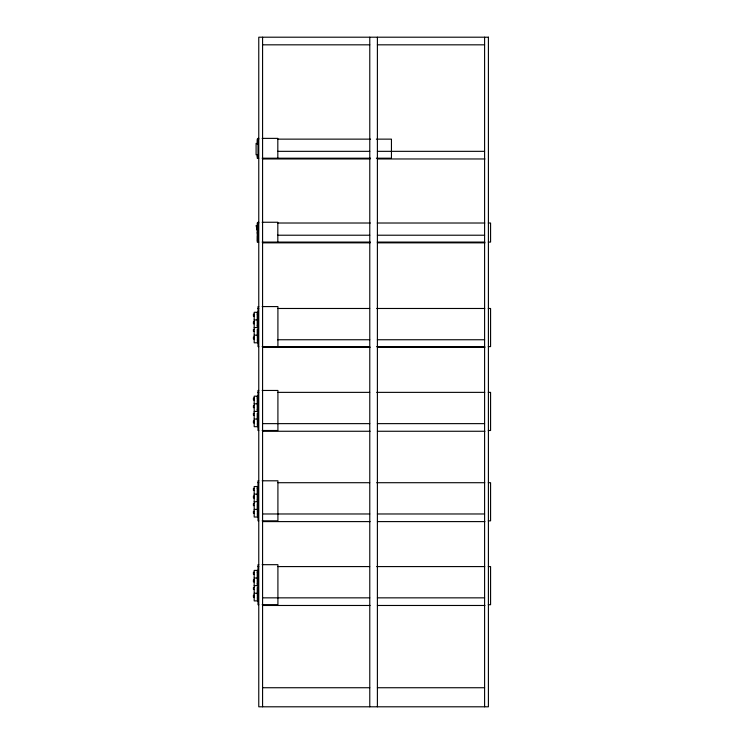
<?xml version="1.0" encoding="UTF-8"?>
<svg xmlns="http://www.w3.org/2000/svg" width="744" height="744" viewBox="0 0 744 744"><rect width="100%" height="100%" fill="white"/><g stroke="black" fill="none" stroke-linecap="round" stroke-linejoin="round"><path stroke-width="1.12" d="M262.576 44.826L369.777 44.826M377.394 44.826L484.595 44.826M258.763 138.375L258.001 138.375L258.001 158.202M262.121 138.375L277.819 138.375L277.819 158.202M258.763 139.137L257.238 139.137L257.238 144.42M277.819 139.137L370.577 139.137M376.371 139.137L391.446 139.137L391.446 158.202L376.371 158.202M257.238 141.044L258.001 141.044M258.001 143.36L256.094 143.36L256.094 154.798L258.001 154.798M277.558 151.339L369.777 151.339M377.394 151.339L484.595 151.339M257.238 156.296L258.001 156.296M258.763 158.202L257.238 158.202L257.238 154.678M262.121 158.202L370.577 158.202M262.576 158.965L370.112 158.965M377.394 158.965L484.939 158.965M258.763 222.251L258.001 222.251L258.001 242.079M262.121 222.251L277.819 222.251L277.819 242.079M258.763 223.014L257.238 223.014L257.238 224.902L258.001 224.921M277.819 223.014L370.326 223.014M377.264 223.014L484.8 223.014M488.269 223.014L490.575 223.014L490.575 242.079L488.269 242.079M258.001 225.581L256.094 225.581L257.722 232.119M257.238 227.487L258.001 227.487M257.238 229.394L258.001 229.394M257.238 232.547L258.001 232.547M257.238 233.207L258.001 233.207M277.558 235.216L369.777 235.216M377.394 235.216L484.595 235.216M257.238 237.02L258.001 237.02M257.238 238.926L258.001 238.926M257.238 240.173L258.001 240.173M258.763 242.079L257.238 242.079L257.238 225.581M262.121 242.079L370.326 242.079M377.264 242.079L484.8 242.079M262.576 242.842L370.112 242.842M377.394 242.842L484.939 242.842M258.763 306.575L258.001 306.575L258.001 346.611L258.763 346.611M262.139 306.575L277.912 306.575L277.912 346.611M258.001 308.481L258.763 308.481M277.912 308.481L369.712 308.481M376.687 308.481L484.772 308.481M488.259 308.481L490.575 308.481L490.575 346.611L488.259 346.611M258.001 312.294L254.188 312.294L254.188 342.798L258.001 342.798M254.188 314.201L253.425 314.201L253.425 316.107L254.188 316.107M257.238 314.201L258.001 314.201M254.188 319.92L258.001 319.92M254.188 321.827L253.425 321.827L253.425 323.733L254.188 323.733M257.238 325.639L258.001 325.639M254.188 327.546L258.001 327.546M254.188 329.453L253.425 329.453L253.425 331.359L254.188 331.359M258.001 329.453L257.238 329.453L257.238 335.172M254.188 335.172L258.001 335.172M258.335 335.888L257.387 335.888L257.387 341.942L258.001 341.942M257.387 336.093L258.001 336.093M254.188 337.079L253.425 337.079L253.425 338.985L254.188 338.985M257.387 337.097L258.001 337.097M257.387 339.524L258.001 339.524M277.558 339.748L369.777 339.748M377.394 339.748L484.595 339.748M257.387 340.733L258.001 340.733M262.139 346.611L369.712 346.611M376.687 346.611L484.772 346.611M262.576 347.374L370.112 347.374M377.394 347.374L484.939 347.374M258.763 390.461L258.001 390.461L258.001 430.497L258.763 430.497M262.139 390.461L277.912 390.461L277.912 430.497L262.139 430.497M258.001 392.367L258.763 392.367M277.912 392.367L369.712 392.367M376.687 392.367L484.772 392.367M488.259 392.367L490.575 392.367L490.575 430.497L488.259 430.497M258.001 396.18L254.188 396.18L254.188 426.684L258.001 426.684M254.188 398.087L253.425 398.087L253.425 399.993L254.188 399.993M257.238 398.087L258.001 398.087M254.188 403.806L258.001 403.806M254.188 405.713L253.425 405.713L253.425 407.619L254.188 407.619M257.238 409.526L258.001 409.526M254.188 411.432L258.001 411.432M254.188 413.339L253.425 413.339L253.425 415.245L254.188 415.245M258.001 413.339L257.238 413.339L257.238 419.058M254.188 419.058L258.001 419.058M257.387 419.979L258.001 419.979M254.188 420.964L253.425 420.964L253.425 422.871L254.188 422.871M257.387 420.983L258.001 420.983M257.387 423.401L258.001 423.401M262.576 423.634L369.777 423.634M377.394 423.634L484.595 423.634M257.387 424.619L258.001 424.619M258.001 425.828L257.387 425.828L257.387 419.774L258.335 420.025M262.576 431.26L370.112 431.26M377.394 431.26L484.939 431.26M258.763 480.801L258.001 480.801L258.001 520.837L258.763 520.837M262.139 480.801L277.912 480.801L277.912 520.837L262.139 520.837M258.001 482.707L258.763 482.707M277.912 482.707L369.712 482.707M376.687 482.707L484.772 482.707M488.259 482.707L490.575 482.707L490.575 520.837L488.259 520.837M258.001 486.52L254.188 486.52L254.188 517.024L258.001 517.024M254.188 488.427L253.425 488.427L253.425 490.333L254.188 490.333M257.238 488.427L258.001 488.427M254.188 494.146L258.001 494.146M254.188 496.053L253.425 496.053L253.425 497.959L254.188 497.959M257.238 499.866L258.001 499.866M254.188 501.772L258.001 501.772M254.188 503.679L253.425 503.679L253.425 505.585L254.188 505.585M258.001 503.679L257.238 503.679L257.238 509.398M254.188 509.398L258.001 509.398M257.387 510.319L258.001 510.319M254.188 511.305L253.425 511.305L253.425 513.211L254.188 513.211M257.387 511.323L258.001 511.323M257.387 513.741L258.001 513.741M262.576 513.974L369.777 513.974M377.394 513.974L484.595 513.974M257.387 514.96L258.001 514.96M258.001 516.169L257.387 516.169L257.387 510.114L258.326 510.365M262.576 521.6L370.112 521.6M377.394 521.6L484.939 521.6M258.763 564.677L258.001 564.677L258.001 604.714L258.763 604.714M262.139 564.677L277.912 564.677L277.912 604.714L262.139 604.714M258.001 566.584L258.763 566.584M277.912 566.584L369.712 566.584M376.687 566.584L484.772 566.584M488.259 566.584L490.575 566.584L490.575 604.714L488.259 604.714M258.001 570.397L254.188 570.397L254.188 600.901L258.001 600.901M254.188 572.303L253.425 572.303L253.425 574.21L254.188 574.21M257.238 572.303L258.001 572.303M254.188 578.023L258.001 578.023M254.188 579.929L253.425 579.929L253.425 581.836L254.188 581.836M257.238 583.742L258.001 583.742M254.188 585.649L258.001 585.649M254.188 587.555L253.425 587.555L253.425 589.462L254.188 589.462M258.001 587.555L257.238 587.555L257.238 593.275M254.188 593.275L258.001 593.275M258.335 593.991L257.387 593.991L257.387 600.045L258.001 600.045M257.387 594.205L258.001 594.205M254.188 595.181L253.425 595.181L253.425 597.088L254.188 597.088M257.387 595.209L258.001 595.209M257.387 597.627L258.001 597.627M262.576 597.851L369.777 597.851M377.394 597.851L484.595 597.851M257.387 598.836L258.001 598.836M262.576 605.476L370.112 605.476M377.394 605.476L484.939 605.476M262.576 687.735L369.777 687.735M377.394 687.735L484.595 687.735M484.595 37.2L484.595 706.8M377.394 37.2L377.394 706.8M369.777 37.2L369.777 706.8M262.576 37.2L262.576 706.8M257.238 312.294L257.238 327.546M257.238 396.18L257.238 411.432M257.238 486.52L257.238 501.772M257.238 570.397L257.238 585.649M488.408 37.2L258.763 37.2L258.763 706.8L488.408 706.8L488.408 37.2"/></g></svg>
